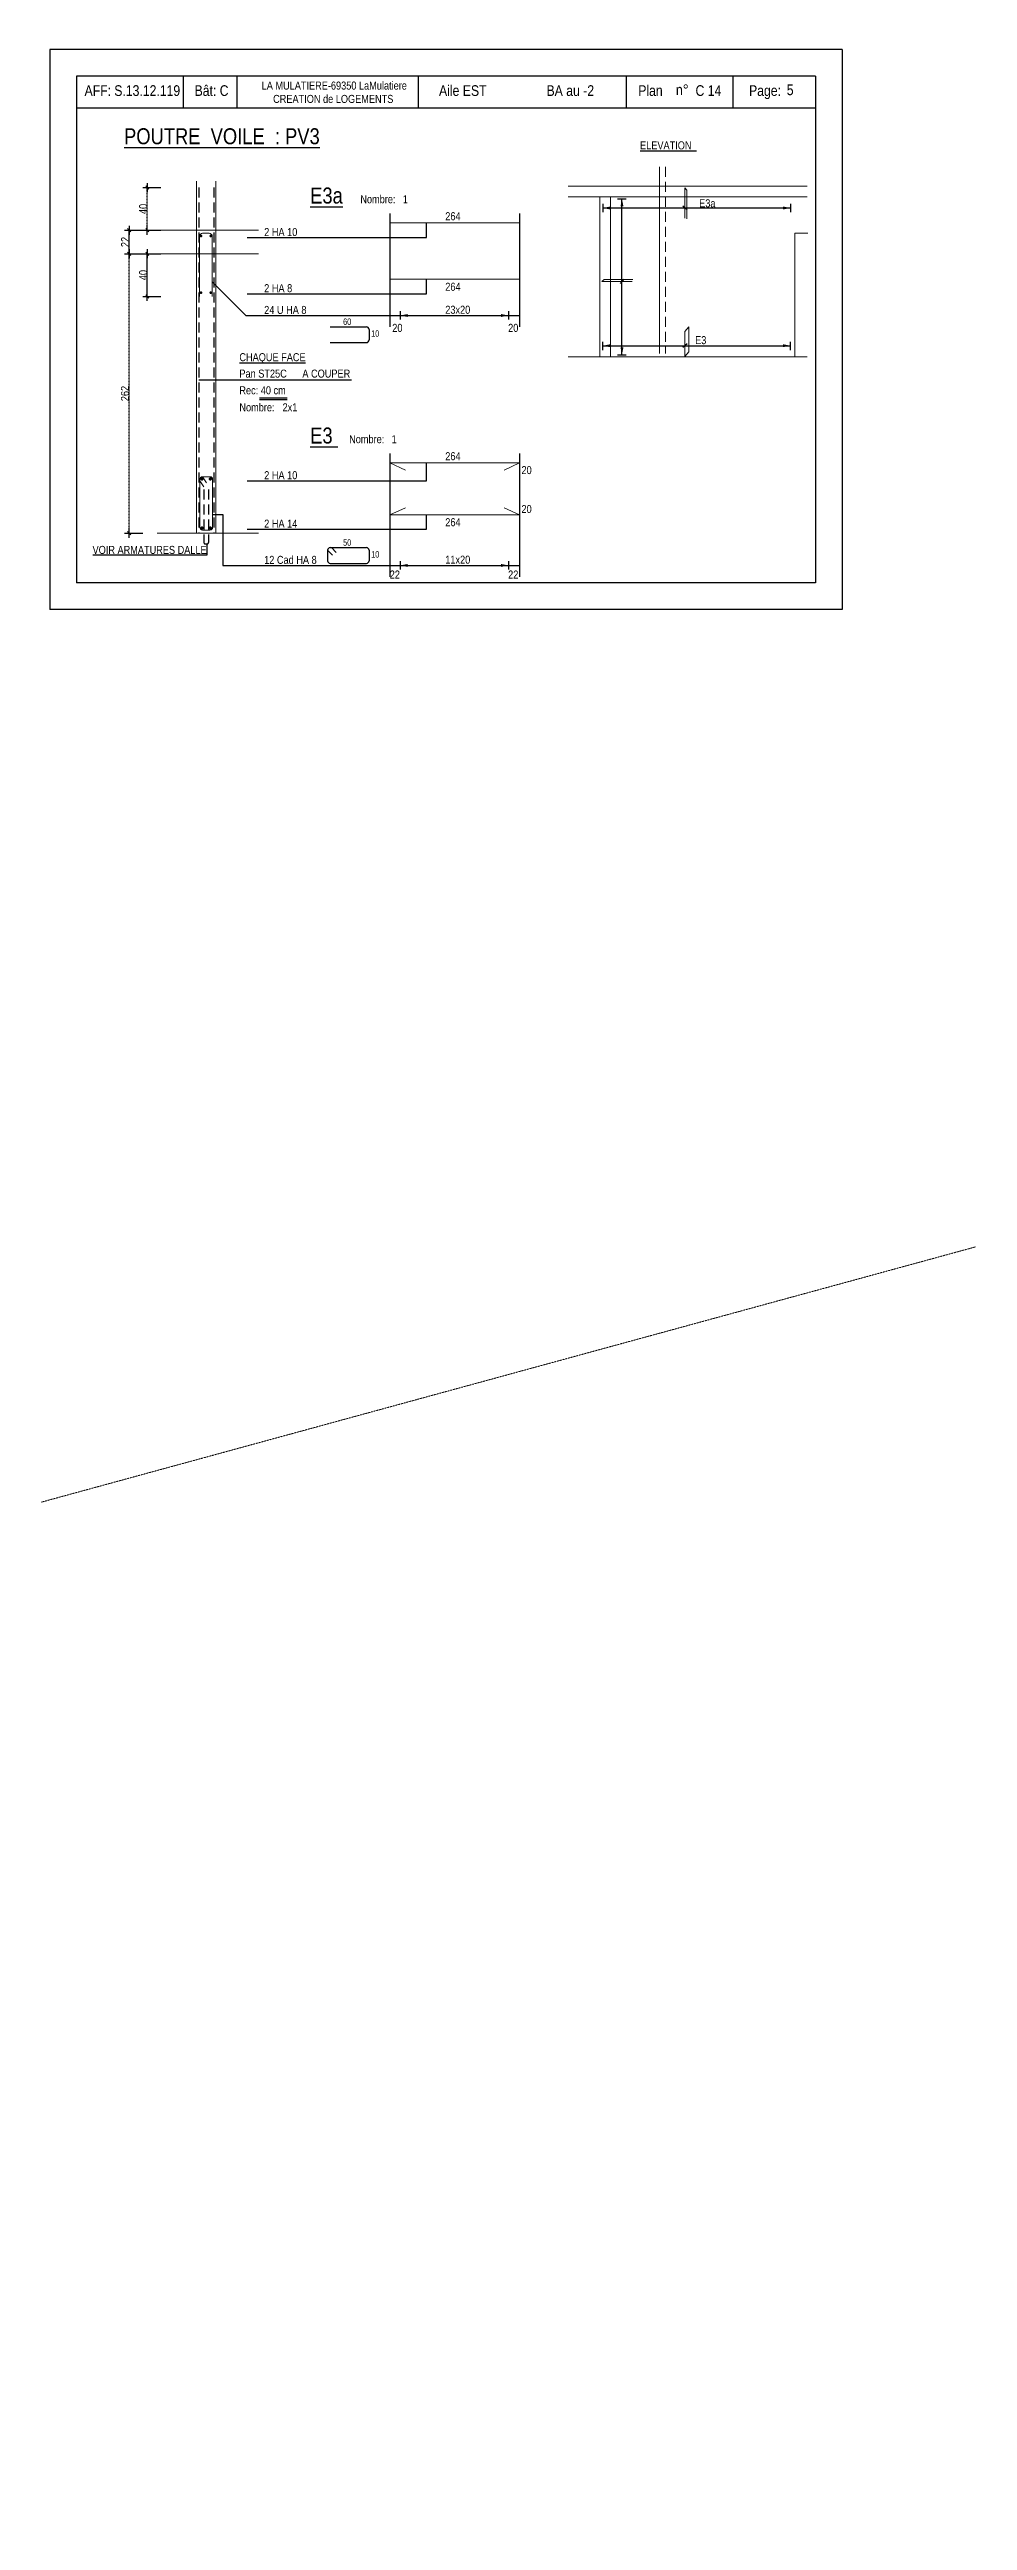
# Model space of a CAD drawing. Header units: metres. Extents: x -9927 to 45032, y -190416 to 12166.
# Drawn here: x 7414 to 9135, y -114534 to -109902 of the extents above; entities that cross this region are included whole.
import ezdxf
from ezdxf.enums import TextEntityAlignment as Align

# ---------------------------------------------------------------- set-up
doc = ezdxf.new("R2010")
doc.units = ezdxf.units.M
doc.header["$PDMODE"] = 65
doc.linetypes.add('CACHE2', pattern=[0.1875, 0.125, -0.0625])
for name, color, linetype in [('01_cote_gen', 4, 'Continuous'), ('01_fenetres', 171, 'Continuous'), ('01_linteaux', 3, 'Continuous'), ('01_sem', 42, 'Continuous'), ('01_texte', 230, 'Continuous'), ('AA_COTES', 2, 'Continuous')]:
    doc.layers.add(name, color=color, linetype=linetype)
doc.styles.add('STYLE2', font='ARIALN.TTF')
doc.dimstyles.new('JB25', dxfattribs={"dimscale": 0.1, "dimtxt": 150, "dimasz": 17, "dimexe": 0.1, "dimexo": 0.1, "dimgap": 0.09, "dimtad": 1, "dimdec": 1, "dimlfac": 0.5, "dimdsep": 46, "dimtxsty": 'STYLE2', "dimblk1": 'BOND_G', "dimblk2": 'BOND_D', "dimsah": 1, "dimcen": 1.5, "dimdle": 0.01, "dimse1": 1, "dimse2": 1, "dimclrd": 4, "dimclre": 2, "dimclrt": 5, "dimadec": 0, "dimazin": 0, "dimtfac": 2.333333, "dimtdec": 1, "dimtix": 1, "dimtmove": 2, "dimatfit": 3, "dimldrblk": 'BOND_G', "dimfxl": 1, "dimtolj": 1, "dimtzin": 0, "dimarcsym": 0})

# ---------------------------------------------------------------- blocks, each defined once
blk = doc.blocks.new('BOND_G')
at = {"layer": 'AA_COTES', "color": 0}
for p, q in [((5, 0), (-5, 0)), ((1.8, 1.8), (-1.8, -1.8)), ((0, -5), (0, 15))]:
    blk.add_line(p, q, dxfattribs=at)
blk = doc.blocks.new('BOND_D')
at = {"layer": 'AA_COTES', "color": 0}
for p, q in [((5, 0), (-5, 0)), ((-1.8, -1.8), (1.8, 1.8)), ((0, 5), (0, -15))]:
    blk.add_line(p, q, dxfattribs=at)
blk = doc.blocks.new('*D955')
at = {"layer": '01_cote_gen', "color": 4, "linetype": 'Continuous', "lineweight": -2, "transparency": 16777216}
blk.add_line((7597.5, -110363.2), (7597.5, -110286.6), dxfattribs=at)
at = {"layer": 'DEFPOINTS', "color": 0, "linetype": 'Continuous', "lineweight": 0, "transparency": 16777216}
for p in [(7597.5, -110284.9), (7671.8, -110284.9), (7677.3, -110364.9)]:
    blk.add_point(p, dxfattribs=at)
at = {"layer": '01_cote_gen', "color": 4, "linetype": 'Continuous', "lineweight": -2, "transparency": 16777216, "xscale": 1.7, "yscale": 1.7, "zscale": 1.7}
for name, p, rotation in [('BOND_D', (7597.5, -110284.9), 90), ('BOND_G', (7597.5, -110364.9), 270)]:
    blk.add_blockref(name, p, dxfattribs=dict(at, rotation=rotation))
at = {"layer": '01_cote_gen', "color": 5, "linetype": 'Continuous', "lineweight": 0, "transparency": 16777216, "insert": (7589.8, -110324.9), "char_height": 15, "attachment_point": 5, "rotation": 90, "style": 'STYLE2'}
blk.add_mtext('\\A1;40', dxfattribs=at)
blk = doc.blocks.new('*D956')
at = {"layer": '01_cote_gen', "color": 4, "linetype": 'Continuous', "lineweight": -2, "transparency": 16777216}
blk.add_line((7563.4, -110283.2), (7563.4, -110242.6), dxfattribs=at)
at = {"layer": 'DEFPOINTS', "color": 0, "linetype": 'Continuous', "lineweight": 0, "transparency": 16777216}
for p in [(7563.4, -110240.9), (7639, -110240.9), (7639, -110284.9)]:
    blk.add_point(p, dxfattribs=at)
at = {"layer": '01_cote_gen', "color": 4, "linetype": 'Continuous', "lineweight": -2, "transparency": 16777216, "xscale": 1.7, "yscale": 1.7, "zscale": 1.7}
for name, p, rotation in [('BOND_D', (7563.4, -110240.9), 90), ('BOND_G', (7563.4, -110284.9), 270)]:
    blk.add_blockref(name, p, dxfattribs=dict(at, rotation=rotation))
at = {"layer": '01_cote_gen', "color": 5, "linetype": 'Continuous', "lineweight": 0, "transparency": 16777216, "insert": (7555.9, -110262.9), "char_height": 15, "attachment_point": 5, "rotation": 90, "style": 'STYLE2'}
blk.add_mtext('\\A1;22', dxfattribs=at)
blk = doc.blocks.new('*D957')
at = {"layer": '01_cote_gen', "color": 4, "linetype": 'CACHE2', "lineweight": -2, "transparency": 16777216}
blk.add_line((7597.5, -110239.2), (7597.5, -110162.6), dxfattribs=at)
at = {"layer": 'DEFPOINTS', "color": 0, "linetype": 'CACHE2', "lineweight": 0, "transparency": 16777216}
for p in [(7597.5, -110160.9), (7693.9, -110160.9), (7651.4, -110240.9)]:
    blk.add_point(p, dxfattribs=at)
at = {"layer": '01_cote_gen', "color": 4, "linetype": 'CACHE2', "lineweight": -2, "transparency": 16777216, "xscale": 1.7, "yscale": 1.7, "zscale": 1.7}
for name, p, rotation in [('BOND_D', (7597.5, -110160.9), 90), ('BOND_G', (7597.5, -110240.9), 270)]:
    blk.add_blockref(name, p, dxfattribs=dict(at, rotation=rotation))
at = {"layer": '01_cote_gen', "color": 5, "linetype": 'CACHE2', "lineweight": 0, "transparency": 16777216, "insert": (7589.8, -110200.9), "char_height": 15, "attachment_point": 5, "rotation": 90, "style": 'STYLE2'}
blk.add_mtext('\\A1;40', dxfattribs=at)
blk = doc.blocks.new('*D958')
at = {"layer": '01_cote_gen', "color": 4, "linetype": 'CACHE2', "lineweight": -2, "transparency": 16777216}
blk.add_line((7563.4, -110807.2), (7563.4, -110286.6), dxfattribs=at)
at = {"layer": 'DEFPOINTS', "color": 0, "linetype": 'CACHE2', "lineweight": 0, "transparency": 16777216}
for p in [(7563.4, -110284.9), (7659.3, -110284.9), (7632.5, -110808.9)]:
    blk.add_point(p, dxfattribs=at)
at = {"layer": '01_cote_gen', "color": 4, "linetype": 'CACHE2', "lineweight": -2, "transparency": 16777216, "xscale": 1.7, "yscale": 1.7, "zscale": 1.7}
for name, p, rotation in [('BOND_D', (7563.4, -110284.9), 90), ('BOND_G', (7563.4, -110808.9), 270)]:
    blk.add_blockref(name, p, dxfattribs=dict(at, rotation=rotation))
at = {"layer": '01_cote_gen', "color": 5, "linetype": 'CACHE2', "lineweight": 0, "transparency": 16777216, "insert": (7555.7, -110546.9), "char_height": 15, "attachment_point": 5, "rotation": 90, "style": 'STYLE2'}
blk.add_mtext('\\A1;262', dxfattribs=at)

msp = doc.modelspace()

# ---------------------------------------------------------------- linework, layer by layer
at = {"layer": '01_cote_gen', "linetype": 'CACHE2', "lineweight": 0}
msp.add_line((413.24, -114534.42), (17363.39, -109901.89), dxfattribs=at)
at = {"layer": '01_cote_gen', "color": 5, "linetype": 'Continuous', "lineweight": 0}
msp.add_line((8557.56, -110121.91), (8557.56, -110471.7), dxfattribs=at)
at = {"layer": '01_cote_gen', "color": 5, "linetype": 'CACHE2', "lineweight": 0, "ltscale": 150}
msp.add_line((8568.71, -110121.91), (8568.71, -110472.19), dxfattribs=at)
at = {"layer": '01_fenetres', "ltscale": 30}
for p, q in [((7464.6, -109951.89), (7464.6, -110901.89)), ((8849.6, -109951.89), (7464.6, -109951.89)), ((7664.6, -109951.89), (7664.6, -110011.89)), ((7765.1, -109951.89), (7765.1, -110011.89)), ((8105.28, -109951.89), (8105.28, -110011.89)), ((8495.47, -110011.89), (8495.47, -109951.89)), ((8695.47, -110011.89), (8695.47, -109951.89)), ((8849.6, -109951.89), (8849.6, -110901.89)), ((8849.6, -110011.89), (7464.6, -110011.89)), ((8849.6, -110901.89), (7464.6, -110901.89))]:
    msp.add_line(p, q, dxfattribs=at)
at = {"layer": '01_linteaux', "linetype": 'Continuous'}
for p, q in [((7940.39, -110421.87), (8007.97, -110421.87)), ((8012.97, -110426.87), (8012.97, -110446.48)), ((7940.39, -110451.48), (8007.97, -110451.48)), ((7935.39, -110840.78), (7935.39, -110860.39)), ((7935.39, -110840.78), (7944.39, -110849.77)), ((7940.39, -110835.78), (8007.97, -110835.78)), ((7942.58, -110835.78), (7951.58, -110844.77)), ((8012.97, -110840.78), (8012.97, -110860.39)), ((7940.39, -110865.39), (8007.97, -110865.39))]:
    msp.add_line(p, q, dxfattribs=at)
for centre, start, end in [((8007.97, -110426.87), 0, 90), ((8007.97, -110446.48), 270, 0), ((7940.39, -110840.78), 90, 180), ((8007.97, -110840.78), 0, 90), ((7940.39, -110860.39), 180, 270), ((8007.97, -110860.39), 270, 0)]:
    msp.add_arc(centre, 5, start, end, dxfattribs=at)
at = {"layer": '01_sem', "color": 2, "lineweight": 0, "ltscale": 7}
for p, q in [((7689.93, -110148.71), (7689.93, -110808.88)), ((7725.93, -110148.71), (7725.93, -110808.88)), ((8386.48, -110158.26), (8834.26, -110158.26)), ((8604.99, -110161.34), (8604.99, -110218.01)), ((8604.99, -110161.34), (8608.52, -110165.57)), ((8386.48, -110178.26), (8834.26, -110178.26)), ((8445.59, -110178.26), (8445.59, -110478.26)), ((8465.59, -110178.26), (8465.59, -110478.26)), ((8608.52, -110165.57), (8608.52, -110219.5)), ((7615.89, -110240.88), (7805.87, -110240.88)), ((7695.21, -110252.49), (7695.21, -110364.88)), ((7713.21, -110246.49), (7701.21, -110246.49)), ((7719.21, -110252.49), (7719.21, -110364.88)), ((8051.81, -110227.25), (8295.29, -110227.25)), ((8811.11, -110246.17), (8811.11, -110478.26)), ((8811.11, -110246.17), (8835.47, -110246.17)), ((7615.89, -110284.88), (7805.87, -110284.88)), ((8051.81, -110332.84), (8295.29, -110332.84)), ((8449.22, -110336.81), (8453.45, -110333.28)), ((8449.22, -110336.81), (8505.88, -110336.81)), ((8453.45, -110333.28), (8507.37, -110333.28)), ((8604.99, -110430.76), (8612.26, -110422.05)), ((8604.99, -110477.81), (8604.99, -110430.76)), ((8612.26, -110469.1), (8612.26, -110422.05)), ((8386.48, -110478.26), (8834.26, -110478.26)), ((8604.99, -110477.81), (8612.26, -110469.1)), ((7695.93, -110707.88), (7695.93, -110797.88)), ((7695.93, -110710.67), (7703.28, -110721.86)), ((7700.93, -110702.88), (7714.93, -110702.88)), ((7700.93, -110702.88), (7708.28, -110714.08)), ((7719.93, -110707.88), (7719.93, -110797.88)), ((8051.81, -110677.12), (8295.29, -110677.12)), ((8051.81, -110677.12), (8081.14, -110690.46)), ((8295.29, -110677.12), (8265.97, -110690.46)), ((8051.81, -110774.29), (8081.14, -110760.95)), ((8295.29, -110774.29), (8265.97, -110760.95)), ((7615.89, -110808.88), (7805.87, -110808.88)), ((7632.51, -110808.88), (7784.81, -110808.88)), ((7700.93, -110802.88), (7714.93, -110802.88)), ((8051.81, -110774.29), (8295.29, -110774.29))]:
    msp.add_line(p, q, dxfattribs=at)
at = {"layer": '01_sem', "color": 2, "lineweight": 0, "ltscale": 7, "flags": 128}
for points, const_width in [([(7698.04, -110250.37, -1), (7698.04, -110252.87, -1)], 2.5), ([(7716.38, -110250.37, 1), (7716.38, -110252.87, 1)], 2.5), ([(7698.04, -110356.65, -1), (7698.04, -110359.15, -1)], 2.5), ([(7716.38, -110356.65, 1), (7716.38, -110359.15, 1)], 2.5), ([(7698.45, -110707.19, 1), (7701.45, -110707.19, 1)], 3), ([(7714.09, -110707.19, 1), (7717.09, -110707.19, 1)], 3), ([(7698.45, -110799.04, 1), (7701.45, -110799.04, 1)], 3), ([(7714.09, -110799.04, 1), (7717.09, -110799.04, 1)], 3)]:
    msp.add_lwpolyline(points, format="xyb", close=True, dxfattribs=dict(at, const_width=const_width))
at = {"layer": '01_sem', "color": 2, "lineweight": 0, "ltscale": 7}
for centre, radius, start, end in [((7701.21, -110252.49), 6, 90, 180), ((7713.21, -110252.49), 6, 0, 90), ((7700.93, -110707.88), 5, 90, 180), ((7714.93, -110707.88), 5, 0, 90), ((7700.93, -110797.88), 5, 180, 270), ((7714.93, -110797.88), 5, 270, 0)]:
    msp.add_arc(centre, radius, start, end, dxfattribs=at)
at = {"layer": '01_texte', "ltscale": 30}
for p, q in [((7414.6, -109901.89), (7414.6, -110951.89)), ((8899.6, -109901.89), (7414.6, -109901.89)), ((8899.6, -109901.89), (8899.6, -110951.89)), ((8450.96, -110191.1), (8450.96, -110206.74)), ((8450.96, -110199.16), (8802.64, -110199.16)), ((8478.98, -110182.17), (8494.62, -110182.17)), ((8487.04, -110474.4), (8487.04, -110182.17)), ((8609.12, -110202.47), (8600.85, -110195.85)), ((8802.64, -110191.1), (8802.64, -110206.74)), ((8051.81, -110209.31), (8051.81, -110421.86)), ((8120.82, -110254.7), (8120.82, -110227.25)), ((8295.29, -110209.31), (8295.29, -110421.86)), ((7784.41, -110254.7), (8120.82, -110254.7)), ((7719.21, -110337.53), (7782.07, -110400.72)), ((8120.82, -110359.94), (8120.82, -110332.84)), ((8490.35, -110332.67), (8483.73, -110340.95)), ((7784.41, -110359.94), (8120.82, -110359.94)), ((8071.53, -110392.66), (8071.53, -110408.3)), ((8274.2, -110392.66), (8274.2, -110408.3)), ((7782.07, -110400.72), (8295.29, -110400.72)), ((8450.96, -110465.41), (8450.96, -110449.77)), ((8450.96, -110457.35), (8802.64, -110457.35)), ((8478.98, -110474.4), (8494.62, -110474.4)), ((8609.12, -110454.04), (8600.85, -110460.66)), ((8802.64, -110465.41), (8802.64, -110449.77)), ((8051.81, -110659.18), (8051.81, -110890.39)), ((8295.29, -110659.18), (8295.29, -110890.39)), ((7784.41, -110710.53), (8120.82, -110710.53)), ((8120.82, -110710.53), (8120.82, -110677.12)), ((7719.93, -110773.85), (7739.1, -110773.85)), ((7739.1, -110773.85), (7739.1, -110869.25)), ((7784.41, -110801.39), (8120.82, -110801.39)), ((8120.82, -110801.39), (8120.82, -110774.29)), ((7709.23, -110850.16), (7495.44, -110850.16)), ((7709.23, -110828.94), (7709.23, -110850.16)), ((7739.1, -110869.25), (8295.29, -110869.25)), ((8071.53, -110861.19), (8071.53, -110876.83)), ((8274.2, -110861.19), (8274.2, -110876.83)), ((8899.6, -110951.89), (7414.6, -110951.89))]:
    msp.add_line(p, q, dxfattribs=at)
at = {"layer": '01_texte', "linetype": 'CACHE2', "ltscale": 150}
for p, q in [((7693.93, -110160.88), (7693.93, -110808.88)), ((7721.93, -110160.88), (7721.93, -110808.88)), ((7703.39, -110727.1), (7703.39, -110825.94)), ((7712.23, -110727.1), (7712.23, -110825.94)), ((7706.39, -110828.94), (7709.23, -110828.94))]:
    msp.add_line(p, q, dxfattribs=at)
at = {"layer": '01_texte'}
for p, q in [((7693.93, -110521.25), (7979.95, -110521.25)), ((7859.41, -110555.43), (7807.65, -110555.43)), ((7859.41, -110558.74), (7807.65, -110558.74))]:
    msp.add_line(p, q, dxfattribs=at)
at = {"layer": '01_texte', "linetype": 'CACHE2', "ltscale": 150}
for centre, start, end in [((7706.39, -110825.94), 180, 270), ((7709.23, -110825.94), 270, 0)]:
    msp.add_arc(centre, 3, start, end, dxfattribs=at)
at = {"layer": '01_texte', "ltscale": 30}
for points in [[(8450.96, -110199.16), (8464.78, -110196.41), (8464.78, -110199.16)], [(8450.96, -110199.16), (8464.78, -110201.92), (8464.78, -110199.16)], [(8487.04, -110182.17), (8484.28, -110195.99), (8487.04, -110195.99)], [(8487.04, -110182.17), (8489.79, -110195.99), (8487.04, -110195.99)], [(8802.64, -110199.16), (8788.82, -110196.41), (8788.82, -110199.16)], [(8802.64, -110199.16), (8788.82, -110201.92), (8788.82, -110199.16)], [(8071.53, -110400.72), (8085.35, -110397.96), (8085.35, -110400.72)], [(8071.53, -110400.72), (8085.35, -110403.47), (8085.35, -110400.72)], [(8274.2, -110400.72), (8260.38, -110397.96), (8260.38, -110400.72)], [(8274.2, -110400.72), (8260.38, -110403.47), (8260.38, -110400.72)], [(8450.96, -110457.35), (8464.78, -110454.6), (8464.78, -110457.35)], [(8450.96, -110457.35), (8464.78, -110460.11), (8464.78, -110457.35)], [(8487.04, -110474.4), (8484.28, -110460.57), (8487.04, -110460.57)], [(8487.04, -110474.4), (8489.79, -110460.57), (8487.04, -110460.57)], [(8802.64, -110457.35), (8788.82, -110454.6), (8788.82, -110457.35)], [(8802.64, -110457.35), (8788.82, -110460.11), (8788.82, -110457.35)], [(8071.53, -110869.25), (8085.35, -110866.5), (8085.35, -110869.25)], [(8071.53, -110869.25), (8085.35, -110872.01), (8085.35, -110869.25)], [(8274.2, -110869.25), (8260.38, -110866.5), (8260.38, -110869.25)], [(8274.2, -110869.25), (8260.38, -110872.01), (8260.38, -110869.25)]]:
    msp.add_solid(points, dxfattribs=at)

# ---------------------------------------------------------------- texts
at = {"layer": '01_texte', "style": 'STYLE2'}
for s, height, p in [('AFF:', 20, (7479.9, -109989.04)), ('S.13.12.119', 20, (7535.56, -109989.04)), ('Bât: C', 20, (7686.06, -109989.04)), ('LA MULATIERE-69350 LaMulatiere', 15, (7811.8, -109977.17)), ('Aile EST', 20, (8144.19, -109989.04)), ('BA au -2', 20, (8345.66, -109989.04)), ('Plan', 20, (8517.52, -109989.04)), ('n%%D', 20, (8588.2, -109987.6)), (' C 14', 20, (8618.54, -109989.04)), ('Page:', 20, (8725.19, -109989.04)), ('5', 20, (8795.87, -109987.6)), ('CREATION de LOGEMENTS', 15, (7833.28, -110002.18)), ('%%UELEVATION  ', 15, (8520.98, -110089.24)), ('%%UE3a', 30, (7902.74, -110190.8)), ('Nombre:', 15, (7996.71, -110190.17)), ('1', 15, (8076.33, -110190.17)), ('264', 15, (8155.91, -110222.11)), ('E3a', 15, (8631.74, -110197.81)), ('2 HA 10', 15, (7816.54, -110251.75)), ('2 HA 8', 15, (7816.54, -110356.99)), ('264', 15, (8155.91, -110354.29)), ('24 U HA 8', 15, (7816.54, -110397.76)), ('23x20', 15, (8155.91, -110397.42)), ('60', 12, (7964.44, -110418.32)), ('10', 12, (8016.95, -110440.52)), ('20', 15, (8056.58, -110431.37)), ('20', 15, (8273.74, -110431.37)), ('E3 ', 15, (8624.16, -110454.36)), ('%%UCHAQUE FACE', 15, (7770.07, -110486.34)), ('Pan ST25C', 15, (7770.07, -110517.13)), ('A COUPER', 15, (7888.1, -110517.13)), ('Rec: 40 cm', 15, (7770.07, -110548.41)), ('Nombre:', 15, (7770.07, -110580.32)), ('2x1', 15, (7850.92, -110580.32)), ('%%UE3 ', 30, (7902.74, -110640.67)), ('Nombre:', 15, (7975.71, -110640.03)), ('1', 15, (8055.33, -110640.03)), ('264', 15, (8155.91, -110671.98)), ('2 HA 10', 15, (7816.54, -110707.57)), ('20', 15, (8298.76, -110697.93)), ('20', 15, (8298.76, -110770.96)), ('2 HA 14', 15, (7816.54, -110798.43)), ('264', 15, (8155.91, -110795.74)), ('VOIR ARMATURES DALLE', 15, (7494.9, -110847.65)), ('12 Cad HA 8', 15, (7816.54, -110866.29)), ('50', 12, (7964.44, -110832.23)), ('10', 12, (8016.95, -110854.44)), ('11x20', 15, (8155.91, -110865.95)), ('22', 15, (8051.83, -110893.79)), ('22', 15, (8273.69, -110893.79))]:
    msp.add_text(s, height=height, dxfattribs=at).set_placement(p)
msp.add_text('%%UPOUTRE  VOILE  : PV3', height=30, dxfattribs=at).set_placement((7737.28, -110064.65), align=Align.MIDDLE)

# ---------------------------------------------------------------- dimensions: what is measured, and where the dimension line sits
at = {"layer": '01_cote_gen', "linetype": 'CACHE2', "lineweight": 0}
for base, p1, p2, picture, middle in [((7597.5, -110160.88), (7651.36, -110240.88), (7693.93, -110160.88), '*D957', (7589.83, -110200.88)), ((7563.41, -110284.88), (7632.51, -110808.88), (7659.33, -110284.88), '*D958', (7555.74, -110546.88))]:
    dim = msp.add_linear_dim(base=base, p1=p1, p2=p2, angle=90, dimstyle='JB25', dxfattribs=at)
    dim.commit()
    dim.dimension.update_dxf_attribs({"geometry": picture, "text_midpoint": middle})
at = {"layer": '01_cote_gen', "linetype": 'Continuous', "lineweight": 0}
for base, p1, p2, picture, middle in [((7563.41, -110240.88), (7638.99, -110284.88), (7638.99, -110240.88), '*D956', (7555.87, -110262.88)), ((7597.5, -110284.88), (7677.3, -110364.88), (7671.8, -110284.88), '*D955', (7589.83, -110324.88))]:
    dim = msp.add_linear_dim(base=base, p1=p1, p2=p2, angle=90, dimstyle='JB25', dxfattribs=at)
    dim.commit()
    dim.dimension.update_dxf_attribs({"geometry": picture, "text_midpoint": middle})

doc.saveas('drawing.dxf')
